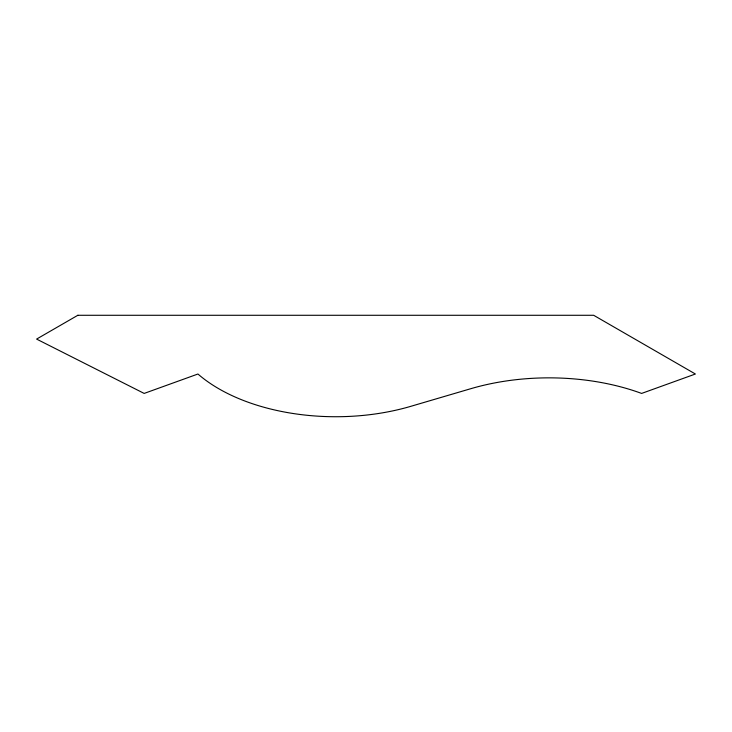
<?xml version="1.0" encoding="UTF-8"?>
<svg xmlns="http://www.w3.org/2000/svg" width="732" height="732" viewBox="0 0 732 732"><rect width="100%" height="100%" fill="white"/><g stroke="black" fill="none" stroke-linecap="round" stroke-linejoin="round"><path stroke-width="1.1" d="M77.83 315.282L36.6 339.09L144.158 393.423L197.942 374.015A165.34 95.462 0 0 0 410.762 406.342L470.841 388.683A172.386 99.525 0 0 1 641.616 393.423L695.4 374.015L593.661 315.282L77.83 315.282"/></g></svg>
